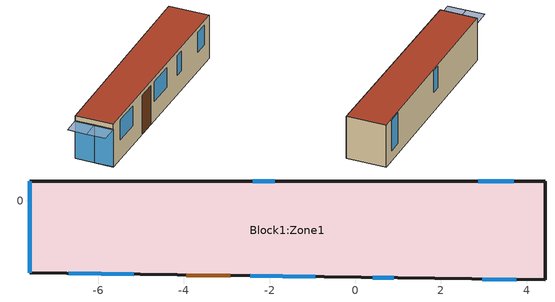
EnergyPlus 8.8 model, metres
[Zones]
Block1:Zone1
 floor ground (Project ground floor): 4.43,-1.85 -7.61,-1.69 -7.61,0.46 4.43,0.46 z0
 wall outside (Project wall): 4.43,-1.85 4.43,0.46 -7.61,0.46 -7.61,-1.69 4.43,-1.85 z0:2.59
 window (1001): -1.88,0.46 -2.4,0.46 z1.16:2.5; 3.7,0.46 2.88,0.46 z0.61:2.5; -7.61,0.46 -7.61,-0.61 / -7.61,-0.62 -7.61,-1.68 z0:2.28; -6.69,-1.7 -5.17,-1.72 / -2.45,-1.76 -0.93,-1.78 / 0.41,-1.8 0.9,-1.8 / 2.97,-1.83 3.76,-1.84 z1.16:2.35
 door (Project external door): -3.95,-1.74 -2.91,-1.75 z0:2.34
 roof outside (Project flat roof): -7.61,-1.69 4.43,-1.85 4.43,0.46 -7.61,0.46 z2.59
shading: -8.61,-0.61 -8.61,0.46 -7.61,0.46 -7.61,-0.61 z2.29; -8.61,-1.69 -8.61,-0.61 -7.61,-0.61 -7.61,-1.69 z2.29
[Building]
PCM 23C Walls & Roof Container Home: North Axis {deg}=0; Terrain=Suburbs; Loads Convergence Tolerance Value=0.04; Temperature Convergence Tolerance Value {deltaC}=0.4; Solar Distribution=FullExterior; Maximum Number of Warmup Days=25; Minimum Number of Warmup Days=6
[SizingPeriod:WeatherFileConditionType] Day of Week for Start Day=Monday; Use Weather File Daylight Saving Period=Yes; Use Weather File Rain and Snow Indicators=Yes
Name | Period Selection
Hot | SummerExtreme
Cold | WinterExtreme
[Material] Visible Absorptance=0.7
Name | Roughness | Thickness {m} | Conductivity {W/m-K} | Density {kg/m3} | Specific Heat {J/kg-K} | Thermal Absorptance | Solar Absorptance
Gypsum Board | MediumSmooth | 0.0159 | 0.16 | 800 | 1090 | 0.9 | 0.7
Plywood | Smooth | 0.0159 | 0.12 | 544 | 1210 | 0.9 | 0.7
PCM23C | VeryRough | 0.00635 | 1.09 | 845.774 | 3140 | 0.99999 | 0.1
[Material:NoMass] Thermal Absorptance=0.9; Solar Absorptance=0.7; Visible Absorptance=0.7
Name | Roughness | Thermal Resistance {m2-K/W}
Z1-6Doors | VerySmooth | 0.2515
FLOOR_Insulation | VeryRough | 5.54747
WALL_Insulation | VeryRough | 2.46554
ROOF_Insulation | VeryRough | 6.78024
[WindowMaterial:SimpleGlazingSystem]
Z2_Windows: U-Factor {W/m2-K}=4.6; Solar Heat Gain Coefficient=0.25; Visible Transmittance=0.25
[MaterialProperty:PhaseChangeHysteresis]
PCM23C: Temperature Coefficient for Thermal Conductivity {W/m-K2}=0; Latent Heat of Fusion {J/kg}=200000; Liquid State Specific Heat {J/kg-K}=3140; High Temperature Difference of Melting Curve {deltaC}=0.555556; Peak Melting Temperature {C}=23; Low Temperature Difference of Melting Curve {deltaC}=0.555556; Latent Heat of Solidification {J/kg}=200000; Solid State Specific Heat {J/kg-K}=3140; High Temperature Difference of Freezing Curve {deltaC}=0.555556; Peak Freezing Temperature {C}=21; Low Temperature Difference of Freezing Curve {deltaC}=0.555556
[Construction]
1001: Z2_Windows
Project wall: WALL_Insulation, PCM23C, Gypsum Board
Project external door: Plywood, Z1-6Doors, Plywood
Project ground floor: FLOOR_Insulation, Plywood
Project flat roof: ROOF_Insulation, PCM23C, Gypsum Board
[HeatBalanceSettings:ConductionFiniteDifference]
Difference Scheme=FullyImplicitFirstOrder; Space Discretization Constant=3; Relaxation Factor=1; Inside Face Surface Temperature Convergence Criteria=0.01
[Zone]
Block1:Zone1: Type=1; Multiplier=1; Volume {m3}=69.3919; Floor Area {m2}=26.784; Zone Inside Convection Algorithm=TARP
[DesignSpecification:OutdoorAir]
SZ DSOA Block1:Zone1: Outdoor Air Method=Flow/Person; Outdoor Air Flow per Person {m3/s-person}=0.00944; Outdoor Air Flow per Zone Floor Area {m3/s-m2}=0; Outdoor Air Flow per Zone {m3/s}=0
[DesignSpecification:ZoneAirDistribution]
SZ DSZAD Block1:Zone1: Zone Air Distribution Effectiveness in Cooling Mode=1; Zone Air Distribution Effectiveness in Heating Mode=1
[Sizing:Zone]
Block1:Zone1: Zone Cooling Design Supply Air Temperature Input Method=SupplyAirTemperature; Zone Cooling Design Supply Air Temperature {C}=14; Zone Cooling Design Supply Air Temperature Difference {deltaC}=11.11; Zone Heating Design Supply Air Temperature Input Method=SupplyAirTemperature; Zone Heating Design Supply Air Temperature {C}=50; Zone Heating Design Supply Air Temperature Difference {deltaC}=30; Zone Cooling Design Supply Air Humidity Ratio {kgWater/kgDryAir}=0.008; Zone Heating Design Supply Air Humidity Ratio {kgWater/kgDryAir}=0.008; Design Specification Outdoor Air Object=SZ DSOA Block1:Zone1; Cooling Design Air Flow Method=DesignDay; Cooling Design Air Flow Rate {m3/s}=0; Cooling Minimum Air Flow Fraction=0; Heating Design Air Flow Method=DesignDay; Heating Design Air Flow Rate {m3/s}=0; Heating Maximum Air Flow Fraction=0; Design Specification Zone Air Distribution Object=SZ DSZAD Block1:Zone1
[ZoneControl:Thermostat]
Block1:Zone1 Thermostat: Zone or ZoneList=Block1:Zone1; Control Type Schedule=HVACTemplate-Always 4; Control 1=Thermostat Dual SP Control
[ThermostatSetpoint:DualSetpoint]
Thermostat Dual SP Control: Heating Setpoint Temperature Schedule=Heating SP Sch; Cooling Setpoint Temperature Schedule=Cooling SP Sch
[ZoneHVAC:TerminalUnit:VariableRefrigerantFlow]
Block1:Zone1 VRF Terminal Unit: Terminal Unit Availability Schedule=HVACTemplate-Always 1; Supply Air Flow Rate During Cooling Operation {m3/s}=autosize; Supply Air Flow Rate When No Cooling is Needed {m3/s}=autosize; Supply Air Flow Rate During Heating Operation {m3/s}=autosize; Supply Air Flow Rate When No Heating is Needed {m3/s}=autosize; Outdoor Air Flow Rate During Cooling Operation {m3/s}=autosize; Outdoor Air Flow Rate During Heating Operation {m3/s}=autosize; Outdoor Air Flow Rate When No Cooling or Heating is Needed {m3/s}=autosize; Supply Air Fan Operating Mode Schedule=HVACTemplate-Always 0; Supply Air Fan Placement=BlowThrough; Supply Air Fan Object=Block1:Zone1 VRF Supply Fan; Outside Air Mixer Object=Block1:Zone1 VRF OA Mixing Box; Cooling Coil Object=Block1:Zone1 VRF Cooling Coil; Heating Coil Object=Block1:Zone1 VRF Heating Coil; Zone Terminal Unit On Parasitic Electric Energy Use {W}=0; Zone Terminal Unit Off Parasitic Electric Energy Use {W}=0
[Zone equipment]
Block1:Zone1: Block1:Zone1 VRF Terminal Unit
[Fan:OnOff]
Block1:Zone1 VRF Supply Fan: Availability Schedule=HVACTemplate-Always 1; Fan Total Efficiency=0.7; Pressure Rise {Pa}=75; Maximum Flow Rate {m3/s}=autosize; Motor Efficiency=0.9; Motor In Airstream Fraction=1
[Coil:Cooling:DX:VariableRefrigerantFlow]
Block1:Zone1 VRF Cooling Coil: Gross Rated Total Cooling Capacity {W}=autosize; Gross Rated Sensible Heat Ratio=autosize; Rated Air Flow Rate {m3/s}=autosize; Cooling Capacity Ratio Modifier Function of Temperature Curve=Block1:Zone1 VRF Cooling Coil Cap-FT; Cooling Capacity Modifier Curve Function of Flow Fraction=Block1:Zone1 VRF Cooling Coil Cap-FF
[Coil:Heating:DX:VariableRefrigerantFlow]
Block1:Zone1 VRF Heating Coil: Gross Rated Heating Capacity {W}=autosize; Rated Air Flow Rate {m3/s}=autosize; Heating Capacity Ratio Modifier Function of Temperature Curve=Block1:Zone1 VRF Heating Coil Cap-FT; Heating Capacity Modifier Function of Flow Fraction Curve=Block1:Zone1 VRF Heating Coil Cap-FF
[AirConditioner:VariableRefrigerantFlow]
Heat Pump=MiniSplit VRF Heat Pump; Availability Schedule=On; Gross Rated Total Cooling Capacity {W}=autosize; Gross Rated Cooling COP {W/W}=3.3; Minimum Outdoor Temperature in Cooling Mode {C}=-6; Maximum Outdoor Temperature in Cooling Mode {C}=43; Cooling Capacity Ratio Modifier Function of Low Temperature Curve=MiniSplit VRFCoolCapFT; Cooling Capacity Ratio Boundary Curve=MiniSplit VRFCoolCapFTBoundary; Cooling Capacity Ratio Modifier Function of High Temperature Curve=MiniSplit VRFCoolCapFTHi; Cooling Energy Input Ratio Modifier Function of Low Temperature Curve=MiniSplit VRFCoolEIRFT; Cooling Energy Input Ratio Boundary Curve=MiniSplit VRFCoolEIRFTBoundary; Cooling Energy Input Ratio Modifier Function of High Temperature Curve=MiniSplit VRFCoolEIRFTHi; Cooling Energy Input Ratio Modifier Function of Low Part-Load Ratio Curve=MiniSplit CoolingEIRLowPLR; Cooling Energy Input Ratio Modifier Function of High Part-Load Ratio Curve=MiniSplit CoolingEIRHiPLR; Cooling Combination Ratio Correction Factor Curve=MiniSplit CoolingCombRatio; Cooling Part-Load Fraction Correlation Curve=MiniSplit VRFCPLFFPLR; Gross Rated Heating Capacity {W}=autosize; Rated Heating Capacity Sizing Ratio {W/W}=1; Gross Rated Heating COP {W/W}=3.4; Minimum Outdoor Temperature in Heating Mode {C}=-20; Maximum Outdoor Temperature in Heating Mode {C}=16; Heating Capacity Ratio Modifier Function of Low Temperature Curve=MiniSplit VRFHeatCapFT; Heating Capacity Ratio Boundary Curve=MiniSplit VRFHeatCapFTBoundary; Heating Capacity Ratio Modifier Function of High Temperature Curve=MiniSplit VRFHeatCapFTHi; Heating Energy Input Ratio Modifier Function of Low Temperature Curve=MiniSplit VRFHeatEIRFT; Heating Energy Input Ratio Boundary Curve=MiniSplit VRFHeatEIRFTBoundary; Heating Energy Input Ratio Modifier Function of High Temperature Curve=MiniSplit VRFHeatEIRFTHi; Heating Performance Curve Outdoor Temperature Type=WetBulbTemperature; Heating Energy Input Ratio Modifier Function of Low Part-Load Ratio Curve=MiniSplit HeatingEIRLowPLR; Heating Energy Input Ratio Modifier Function of High Part-Load Ratio Curve=MiniSplit HeatingEIRHiPLR; Heating Combination Ratio Correction Factor Curve=MiniSplit HeatingCombRatio; Heating Part-Load Fraction Correlation Curve=MiniSplit VRFCPLFFPLR; Minimum Heat Pump Part-Load Ratio=0.25; Zone Name for Master Thermostat Location=Block1:Zone1; Master Thermostat Priority Control Type=MasterThermostatPriority; Zone Terminal Unit List=MiniSplitTU List; Heat Pump Waste Heat Recovery=No; Equivalent Piping Length used for Piping Correction Factor in Cooling Mode {m}=30; Vertical Height used for Piping Correction Factor {m}=10; Piping Correction Factor for Length in Cooling Mode Curve=MiniSplit CoolingLengthCorrectionFactor; Piping Correction Factor for Height in Cooling Mode Coefficient {1/m}=-0.000386; Equivalent Piping Length used for Piping Correction Factor in Heating Mode {m}=30; Crankcase Heater Power per Compressor {W}=33; Number of Compressors=2; Ratio of Compressor Size to Total Compressor Capacity {W/W}=0.5; Maximum Outdoor Dry-Bulb Temperature for Crankcase Heater {C}=5; Defrost Strategy=Resistive; Defrost Control=Timed; Defrost Time Period Fraction=0.058333; Resistive Defrost Heater Capacity {W}=autosize; Maximum Outdoor Dry-bulb Temperature for Defrost Operation {C}=5; Condenser Type=AirCooled; Water Condenser Volume Flow Rate {m3/s}=autosize; Evaporative Condenser Effectiveness=0.9; Evaporative Condenser Air Flow Rate {m3/s}=autosize; Evaporative Condenser Pump Rated Power Consumption {W}=0; Basin Heater Capacity {W/K}=0; Basin Heater Setpoint Temperature {C}=2; Fuel Type=Electricity; Minimum Outdoor Temperature in Heat Recovery Mode {C}=-15; Maximum Outdoor Temperature in Heat Recovery Mode {C}=45; Heat Recovery Cooling Capacity Time Constant {hr}=0.45; Heat Recovery Heating Capacity Time Constant {hr}=0.45
[ZoneTerminalUnitList]
MiniSplitTU List: Zone Terminal Unit Name 1=Block1:Zone1 VRF Terminal Unit
[ComponentCost:LineItem] Line Item Type=Construction; Cost per Area {$/m2}=26.9124
Name | Item
InfiniteR PCM23C Walls | Project wall
InfiniteR PCM23C Roof | Project flat roof
[Schedule:Compact]
On; HVACTemplate-Always 1: Through: 12/31, For: AllDays, Until: 24:00, 1
Heating SP Sch: Through: 31 Dec, For: AllDays, Until: 07:00, 18, Until: 18:00, 20, Until 24:00, 18
Cooling SP Sch: Through: 31 Dec, For: AllDays, Until: 06:00, 25, Until 18:00, 25, Until: 24:00, 25
HVACTemplate-Always 4: Through: 12/31, For: AllDays, Until: 24:00, 4
HVACTemplate-Always 0: Through: 12/31, For: AllDays, Until: 24:00, 0
[Curve:Linear] Minimum Value of x=1; Maximum Value of x=1.5; Minimum Curve Output=1; Input Unit Type for X=Dimensionless; Output Unit Type=Dimensionless
Name | Coefficient1 Constant | Coefficient2 x | Maximum Curve Output
MiniSplit CoolingCombRatio | 0.618055 | 0.381945 | 1.2
MiniSplit HeatingCombRatio | 0.96034 | 0.03966 | 1.023
[Curve:Quadratic]
Name | Coefficient1 Constant | Coefficient2 x | Coefficient3 x**2 | Minimum Value of x | Maximum Value of x | Input Unit Type for X | Output Unit Type | Minimum Curve Output | Maximum Curve Output
Block1:Zone1 VRF Cooling Coil Cap-FF; Block1:Zone1 VRF Heating Coil Cap-FF | 0.8 | 0.2 | 0 | 0.5 | 1.5
MiniSplit CoolingEIRHiPLR | 1 | 0 | 0 | 1 | 1.5 | Dimensionless | Dimensionless
MiniSplit VRFCPLFFPLR | 0.85 | 0.15 | 0 | 0 | 1 | Dimensionless | Dimensionless | 0.85 | 1
MiniSplit HeatingEIRHiPLR | 2.42944 | -2.23589 | 0.806452 | 1 | 1.5 | Dimensionless | Dimensionless
[Curve:Cubic]
Name | Coefficient1 Constant | Coefficient2 x | Coefficient3 x**2 | Coefficient4 x**3 | Minimum Value of x | Maximum Value of x | Minimum Curve Output | Maximum Curve Output | Input Unit Type for X | Output Unit Type
Block1:Zone1 VRF Cooling Coil Cap-FT | 0.504547 | 0.0288891 | -1.08194e-05 | 1.01359e-05 | 0 | 50 | 0.5 | 1.5 | Temperature | Dimensionless
Block1:Zone1 VRF Heating Coil Cap-FT | -0.390709 | 0.261815 | -0.0130432 | 0.000178132 | 0 | 50 | 0.5 | 1.5 | Temperature | Dimensionless
MiniSplit VRFCoolCapFTBoundary | 25.7347 | -0.0315004 | -0.014166 | 0 | 11 | 30 |  |  | Temperature | Temperature
MiniSplit VRFCoolEIRFTBoundary | 25.7347 | -0.0315004 | -0.014166 | 0 | 15 | 24 |  |  | Temperature | Temperature
MiniSplit CoolingEIRLowPLR | 0.462812 | -1.04024 | 2.17491 | -0.597482 | 0 | 1 |  |  | Temperature | Temperature
MiniSplit VRFHeatCapFTBoundary | -7.60009 | 3.0509 | -0.116284 | 0 | 15 | 27 |  |  | Temperature | Temperature
MiniSplit VRFHeatEIRFTBoundary | -7.60009 | 3.0509 | -0.116284 | 0 | 15 | 27 | -20 | 15 | Temperature | Temperature
MiniSplit HeatingEIRLowPLR | 0.140009 | 0.6415 | 0.133905 | 0.0845859 | 0 | 1 |  |  | Dimensionless | Dimensionless
[Curve:Biquadratic] Output Unit Type=Dimensionless
Name | Coefficient1 Constant | Coefficient2 x | Coefficient3 x**2 | Coefficient4 y | Coefficient5 y**2 | Coefficient6 x*y | Minimum Value of x | Maximum Value of x | Minimum Value of y | Maximum Value of y | Input Unit Type for X | Input Unit Type for Y
MiniSplit VRFCoolCapFT | 0.576856 | 0.0174502 | 0.00058326 | 1.15563e-07 | 7.61504e-09 | -1.1503e-08 | 15 | 24 | -5 | 23 | Temperature | Temperature
MiniSplit VRFCoolCapFTHi | 0.686155 | 0.0207869 | 0.0005445 | -0.0016098 | -6.254e-07 | -0.000339 | 15 | 24 | 16 | 43 | Temperature | Temperature
MiniSplit VRFCoolEIRFT | 0.989011 | -0.0234797 | 0.000199711 | 0.00596834 | -1.0289e-07 | -0.00015686 | 15 | 24 | -5 | 23 | Temperature | Temperature
MiniSplit VRFCoolEIRFTHi | 0.182932 | 0.0163544 | -0.0003505 | 0.0237569 | 0.00017854 | -0.0006177 | 15 | 24 | 16 | 43 | Temperature | Temperature
MiniSplit VRFHeatCapFT | 1.0146 | -0.0025067 | -0.000141599 | 0.0269316 | 1.83538e-06 | -0.000358147 | 15 | 27 | -20 | 15 | Temperature | Temperature
MiniSplit VRFHeatCapFTHi | 1.16113 | 0.0274789 | -0.00168795 | 0.00178338 | 2.03208e-06 | -6.8969e-05 | 15 | 27 | -10 | 15 | Temperature | Temperature
MiniSplit VRFHeatEIRFT | 0.874655 | -0.0131975 | 0.00110307 | -0.0133118 | 0.00089017 | -0.00012766 | 15 | 27 | -20 | 12 | Temperature | Temperature
MiniSplit VRFHeatEIRFTHi | 2.50401 | -0.0573677 | 4.07336e-05 | -0.129597 | 0.00135839 | 0.00317047 | 15 | 27 | -10 | 15 | Temperature | Temperature
MiniSplit CoolingLengthCorrectionFactor | 1.06938 | -0.0014951 | 2.56E-06 | -0.11511 | 0.0511169 | -0.0004369 | 8 | 175 | 0.5 | 1.5 | Distance | Dimensionless
